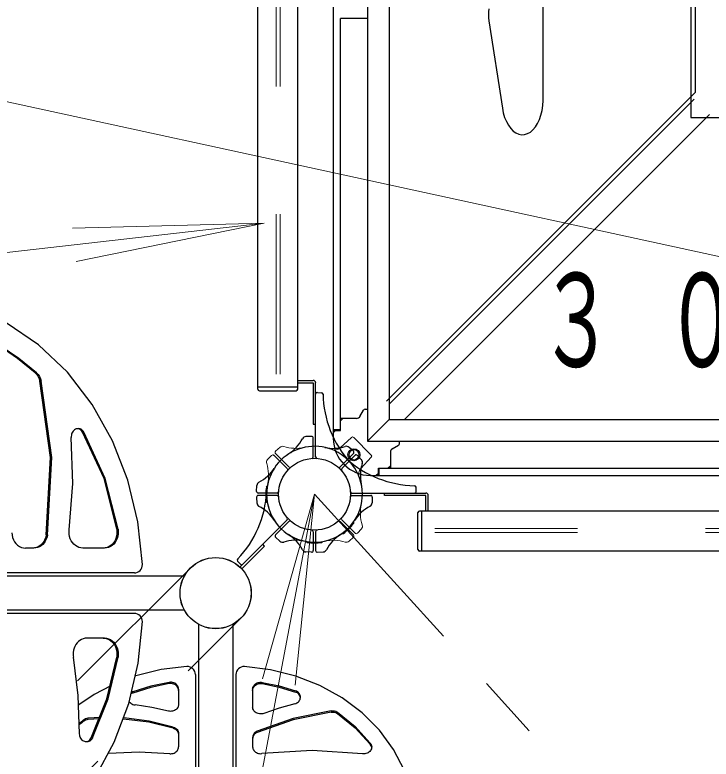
# Model space of a CAD drawing. Units: millimetres on the paper. Extents: x -385 to 0, y -594 to 267.
# Drawn here: x -252.86 to -241.96, y 123.23 to 134.88 of the extents above; entities that cross this region are included whole.
import ezdxf

# ---------------------------------------------------------------- set-up
doc = ezdxf.new("R2010")
doc.units = ezdxf.units.MM
doc.linetypes.add('USER1', pattern=[4.5, 2.5, -2])
doc.linetypes.add('USER2', pattern=[6, 3, -1, 1, -1])
doc.layers.add('LY_1', color=7, linetype='Continuous', lineweight=13)
doc.styles.add('ＭＳ ゴシック', font='')
doc.styles.get('ＭＳ ゴシック').set_extended_font_data('MS Gothic')

msp = doc.modelspace()

# ---------------------------------------------------------------- linework, layer by layer
at = {"layer": 'LY_1', "lineweight": 25}
for p, q in [((-247.875, 141.5), (-247.875, 128.25)), ((-247.338, 141.545), (-247.338, 128.205)), ((-246.998, 141.205), (-246.998, 128.545)), ((-249.056, 129.019), (-249.056, 140.731)), ((-248.431, 129.019), (-248.431, 140.731)), ((-242.276, 136.482), (-242.276, 133.267)), ((-244.589, 133.562), (-244.589, 136.187)), ((-242.208, 133.665), (-242.208, 136.085)), ((-247.762, 128.375), (-247.762, 134.819)), ((-247.338, 134.819), (-247.762, 134.819)), ((-245.438, 134.78), (-245.228, 133.417)), ((-242.208, 133.665), (-247.043, 128.829)), ((-242.226, 133.558), (-246.998, 128.785)), ((-241.986, 133.317), (-246.758, 128.545)), ((-242.276, 133.267), (-239.061, 133.267)), ((-248.431, 129.156), (-248.187, 129.156)), ((-249.056, 129.056), (-248.431, 129.056)), ((-248.431, 129.116), (-248.19, 129.116)), ((-248.19, 129.116), (-248.19, 128.469)), ((-248.15, 127.961), (-248.15, 129.119)), ((-249.031, 128.994), (-248.456, 128.994)), ((-248.123, 128.968), (-248.058, 128.964)), ((-247.456, 128.594), (-247.399, 128.692)), ((-247.377, 128.705), (-247.338, 128.705)), ((-247.51, 128.562), (-247.762, 128.562)), ((-247.762, 128.525), (-247.725, 128.562)), ((-248.19, 128.469), (-248.15, 128.469)), ((-246.998, 128.545), (-247.338, 128.205)), ((-246.998, 128.545), (-234.338, 128.545)), ((-247.875, 128.387), (-247.862, 128.375)), ((-247.875, 128.387), (-247.762, 128.387)), ((-247.875, 128.375), (-247.762, 128.375)), ((-247.875, 128.337), (-247.837, 128.375)), ((-247.775, 128.375), (-247.762, 128.387)), ((-248.213, 128.28), (-248.304, 128.277)), ((-248.187, 127.961), (-248.187, 128.255)), ((-247.338, 128.205), (-233.998, 128.205)), ((-246.838, 128.166), (-246.838, 128.205)), ((-247.56, 128.047), (-247.626, 128.109)), ((-246.95, 128.087), (-246.851, 128.144)), ((-247.767, 127.802), (-247.559, 128.011)), ((-247.741, 127.776), (-247.533, 127.984)), ((-247.497, 127.983), (-247.43, 127.912)), ((-246.981, 128.033), (-246.981, 127.781)), ((-247.168, 127.781), (-240.725, 127.781)), ((-247.168, 127.769), (-247.156, 127.781)), ((-247.168, 127.669), (-247.168, 127.781)), ((-247.156, 127.669), (-247.156, 127.781)), ((-247.018, 127.781), (-246.981, 127.819)), ((-247.293, 127.669), (-234.044, 127.669)), ((-247.206, 127.669), (-247.168, 127.706)), ((-247.156, 127.669), (-247.168, 127.681)), ((-249.074, 127.419), (-249.071, 127.51)), ((-248.754, 127.394), (-249.049, 127.394)), ((-248.908, 127.5), (-248.91, 127.5)), ((-247.583, 127.394), (-246.425, 127.394)), ((-247.075, 127.354), (-247.075, 127.394)), ((-246.575, 127.42), (-246.579, 127.485)), ((-249.074, 127.33), (-249.07, 127.232)), ((-248.754, 127.356), (-249.049, 127.356)), ((-247.583, 127.356), (-247.288, 127.356)), ((-247.263, 127.33), (-247.266, 127.239)), ((-246.427, 127.354), (-247.075, 127.354)), ((-246.427, 127.112), (-246.427, 127.354)), ((-246.387, 127.112), (-246.387, 127.356)), ((-248.908, 127.25), (-248.91, 127.25)), ((-246.55, 126.512), (-246.55, 127.087)), ((-234.812, 127.112), (-246.525, 127.112)), ((-246.487, 126.487), (-246.487, 127.112)), ((-248.596, 126.974), (-249.291, 126.279)), ((-248.569, 126.947), (-248.778, 126.739)), ((-247.557, 126.94), (-247.556, 126.939)), ((-248.777, 126.703), (-248.711, 126.641)), ((-248.187, 126.789), (-248.187, 126.494)), ((-248.15, 126.789), (-248.15, 126.494)), ((-247.734, 126.764), (-247.733, 126.762)), ((-248.978, 126.593), (-249.336, 126.236)), ((-248.95, 126.565), (-248.978, 126.593)), ((-248.293, 126.635), (-248.293, 126.633)), ((-248.043, 126.635), (-248.043, 126.633)), ((-252.56, 126.532), (-252.69, 126.532)), ((-251.455, 126.532), (-251.792, 126.532)), ((-249.307, 126.208), (-248.95, 126.565)), ((-248.213, 126.47), (-248.311, 126.473)), ((-248.124, 126.47), (-248.033, 126.473)), ((-234.812, 126.487), (-246.525, 126.487)), ((-249.327, 126.28), (-249.371, 126.329)), ((-250.987, 126.145), (-253.782, 126.145)), ((-250.204, 126.095), (-253.792, 126.095)), ((-250.204, 125.561), (-253.792, 125.561)), ((-250.987, 125.511), (-253.782, 125.511)), ((-249.982, 125.339), (-249.982, 122.617)), ((-249.448, 125.339), (-249.448, 122.617)), ((-251.455, 125.124), (-251.729, 125.124)), ((-250.032, 124.554), (-250.032, 122.627)), ((-249.398, 124.554), (-249.398, 122.627)), ((-250.295, 124.326), (-250.295, 124.087)), ((-249.136, 124.326), (-249.136, 124.046)), ((-250.295, 123.631), (-250.295, 123.424)), ((-249.136, 123.569), (-249.136, 123.424))]:
    msp.add_line(p, q, dxfattribs=at)
at = {"layer": 'LY_1', "linetype": 'USER1'}
for p, q in [((-248.768, 129.256), (-248.768, 140.494)), ((-248.706, 129.256), (-248.706, 140.494)), ((-235.05, 126.837), (-246.287, 126.837)), ((-235.05, 126.775), (-246.287, 126.775)), ((-250.109, 126.221), (-255.191, 121.139)), ((-253.328, 121.429), (-249.322, 125.435))]:
    msp.add_line(p, q, dxfattribs=at)
at = {"layer": 'LY_1'}
for p, q in [((-253.927, 133.723), (-233.348, 129.25)), ((-266.769, 129.577), (-248.957, 131.616)), ((-248.957, 131.616), (-251.956, 131.536)), ((-248.957, 131.616), (-251.897, 131.016)), ((-247.59, 128.264), (-247.767, 128.099)), ((-247.28, 127.989), (-247.555, 128.264)), ((-248.777, 128.047), (-248.705, 128.114)), ((-248.84, 127.983), (-248.907, 127.912)), ((-248.596, 127.776), (-248.804, 127.984)), ((-248.569, 127.802), (-248.778, 128.011)), ((-247.279, 127.954), (-247.444, 127.777)), ((-250.941, 112.772), (-248.168, 127.375)), ((-248.168, 127.375), (-248.983, 124.488)), ((-248.168, 127.375), (-248.469, 124.39)), ((-247.767, 126.947), (-247.559, 126.739)), ((-247.741, 126.974), (-247.533, 126.766)), ((-247.497, 126.766), (-247.435, 126.833)), ((-247.56, 126.703), (-247.626, 126.641))]:
    msp.add_line(p, q, dxfattribs=at)
at = {"layer": 'LY_1', "linetype": 'USER2'}
msp.add_line((-248.168, 127.375), (-181.893, 54.404), dxfattribs=at)
at = {"layer": 'LY_1', "lineweight": 25}
for points in [[(-245.228, 133.417), (-245.213, 133.342), (-245.192, 133.271), (-245.165, 133.206), (-245.133, 133.148), (-245.097, 133.098), (-245.058, 133.058), (-245.015, 133.028), (-244.971, 133.008), (-244.925, 133), (-244.879, 133.003), (-244.834, 133.017), (-244.79, 133.042), (-244.749, 133.078), (-244.711, 133.123), (-244.677, 133.177), (-244.648, 133.239), (-244.624, 133.308), (-244.606, 133.381), (-244.595, 133.458), (-244.589, 133.537), (-244.589, 133.55), (-244.589, 133.562)], [(-250.862, 126.274), (-250.931, 126.945), (-251.087, 127.597), (-251.327, 128.213), (-251.646, 128.78), (-252.036, 129.284), (-252.488, 129.713), (-252.991, 130.058), (-253.534, 130.31), (-254.104, 130.464), (-254.688, 130.516)], [(-252.54, 129.273), (-252.816, 129.5), (-253.109, 129.695)], [(-252.52, 129.273), (-252.796, 129.5), (-253.089, 129.695)], [(-252.54, 129.273), (-252.515, 129.247), (-252.494, 129.216), (-252.477, 129.181), (-252.465, 129.144)], [(-252.52, 129.273), (-252.495, 129.247), (-252.474, 129.216), (-252.457, 129.181), (-252.445, 129.144)], [(-252.367, 126.739), (-252.3, 127.948), (-252.465, 129.144)], [(-252.347, 126.739), (-252.28, 127.948), (-252.445, 129.144)], [(-251.777, 128.346), (-251.786, 128.36), (-251.797, 128.372), (-251.809, 128.383), (-251.822, 128.391), (-251.836, 128.397), (-251.851, 128.4), (-251.866, 128.402), (-251.881, 128.401), (-251.896, 128.397), (-251.91, 128.391), (-251.924, 128.383), (-251.936, 128.373), (-251.947, 128.361), (-251.956, 128.347), (-251.964, 128.332), (-251.969, 128.316), (-251.973, 128.299), (-251.975, 128.281), (-251.975, 128.273), (-251.974, 128.264)], [(-251.797, 128.346), (-251.807, 128.361), (-251.818, 128.374), (-251.831, 128.384), (-251.846, 128.392), (-251.861, 128.398), (-251.877, 128.401)], [(-251.262, 126.828), (-251.462, 127.619), (-251.797, 128.346)], [(-251.242, 126.828), (-251.442, 127.619), (-251.777, 128.346)], [(-252.006, 126.82), (-251.951, 127.541), (-251.974, 128.264)], [(-251.792, 126.532), (-251.823, 126.535), (-251.854, 126.543), (-251.883, 126.555), (-251.91, 126.572), (-251.935, 126.594), (-251.956, 126.619), (-251.975, 126.648), (-251.99, 126.68), (-252, 126.713), (-252.007, 126.748), (-252.009, 126.784), (-252.006, 126.82)], [(-251.262, 126.828), (-251.259, 126.791), (-251.26, 126.755), (-251.265, 126.719), (-251.276, 126.685), (-251.29, 126.652), (-251.309, 126.622), (-251.33, 126.596), (-251.355, 126.574), (-251.383, 126.556), (-251.413, 126.543), (-251.443, 126.535), (-251.475, 126.532)], [(-251.242, 126.828), (-251.239, 126.791), (-251.24, 126.755), (-251.245, 126.719), (-251.256, 126.685), (-251.27, 126.652), (-251.289, 126.622), (-251.31, 126.596), (-251.335, 126.574), (-251.363, 126.556), (-251.393, 126.543), (-251.423, 126.535), (-251.455, 126.532)], [(-252.906, 126.771), (-252.902, 126.733), (-252.893, 126.696), (-252.88, 126.662), (-252.862, 126.63), (-252.84, 126.602), (-252.814, 126.577), (-252.786, 126.558), (-252.755, 126.544), (-252.723, 126.535), (-252.69, 126.532)], [(-252.367, 126.739), (-252.374, 126.705), (-252.386, 126.673), (-252.401, 126.642), (-252.419, 126.615), (-252.441, 126.591), (-252.466, 126.57), (-252.492, 126.554), (-252.521, 126.542), (-252.55, 126.535), (-252.58, 126.532)], [(-252.347, 126.739), (-252.354, 126.705), (-252.366, 126.673), (-252.381, 126.642), (-252.399, 126.615), (-252.421, 126.591), (-252.446, 126.57), (-252.472, 126.554), (-252.501, 126.542), (-252.53, 126.535), (-252.56, 126.532)], [(-257.545, 122.62), (-257.138, 122.164), (-256.676, 121.784), (-256.171, 121.486), (-255.633, 121.277), (-255.074, 121.163), (-254.507, 121.145), (-253.944, 121.225), (-253.397, 121.399), (-252.879, 121.665), (-252.4, 122.016), (-251.972, 122.446), (-251.603, 122.943), (-251.302, 123.498), (-251.075, 124.099), (-250.927, 124.731), (-250.862, 125.382)], [(-251.729, 125.124), (-251.758, 125.121), (-251.786, 125.115), (-251.813, 125.104), (-251.839, 125.089), (-251.862, 125.071), (-251.884, 125.048), (-251.902, 125.023), (-251.918, 124.995), (-251.93, 124.965), (-251.939, 124.934), (-251.944, 124.901), (-251.945, 124.868), (-251.944, 124.846), (-251.941, 124.825)], [(-251.475, 125.124), (-251.443, 125.121), (-251.413, 125.113), (-251.383, 125.1), (-251.355, 125.082), (-251.33, 125.06), (-251.309, 125.034), (-251.29, 125.004), (-251.276, 124.972), (-251.265, 124.937), (-251.26, 124.901), (-251.259, 124.865), (-251.262, 124.828)], [(-251.455, 125.124), (-251.423, 125.121), (-251.393, 125.113), (-251.363, 125.1), (-251.335, 125.082), (-251.31, 125.06), (-251.289, 125.034), (-251.27, 125.004), (-251.256, 124.972), (-251.245, 124.937), (-251.24, 124.901), (-251.239, 124.865), (-251.242, 124.828)], [(-251.844, 123.626), (-251.865, 124.228), (-251.941, 124.825)], [(-251.661, 123.563), (-251.416, 124.176), (-251.262, 124.828)], [(-251.641, 123.563), (-251.396, 124.176), (-251.242, 124.828)], [(-250.164, 124.679), (-250.57, 124.631), (-250.964, 124.533)], [(-247.479, 120.415), (-247.201, 120.68), (-246.97, 120.977), (-246.79, 121.299), (-246.666, 121.641), (-246.601, 121.995), (-246.595, 122.353), (-246.649, 122.709), (-246.762, 123.053), (-246.931, 123.38), (-247.152, 123.683), (-247.422, 123.954), (-247.734, 124.189), (-248.082, 124.383), (-248.459, 124.531), (-248.857, 124.63), (-249.267, 124.679)], [(-251.357, 124.379), (-251.615, 124.24), (-251.855, 124.079)], [(-250.442, 124.432), (-250.73, 124.373), (-251.009, 124.285)], [(-250.442, 124.412), (-250.73, 124.353), (-251.009, 124.265)], [(-250.295, 124.326), (-250.296, 124.341), (-250.3, 124.357), (-250.306, 124.371), (-250.315, 124.385), (-250.326, 124.398), (-250.339, 124.409), (-250.354, 124.418), (-250.37, 124.425), (-250.388, 124.43), (-250.405, 124.433), (-250.424, 124.434), (-250.442, 124.432)], [(-250.295, 124.306), (-250.296, 124.321), (-250.3, 124.337), (-250.306, 124.351), (-250.315, 124.365), (-250.326, 124.378), (-250.339, 124.389), (-250.354, 124.398), (-250.37, 124.405), (-250.388, 124.41), (-250.405, 124.413), (-250.424, 124.414), (-250.442, 124.412)], [(-249.136, 124.326), (-249.135, 124.339), (-249.132, 124.353), (-249.127, 124.366), (-249.12, 124.378), (-249.112, 124.389), (-249.102, 124.4), (-249.09, 124.409), (-249.078, 124.417), (-249.064, 124.424), (-249.049, 124.429), (-249.034, 124.432), (-249.018, 124.434), (-249.004, 124.434), (-248.989, 124.432)], [(-249.136, 124.306), (-249.135, 124.319), (-249.132, 124.333), (-249.127, 124.346), (-249.12, 124.358), (-249.112, 124.369), (-249.102, 124.38), (-249.09, 124.389), (-249.078, 124.397), (-249.064, 124.404), (-249.049, 124.409), (-249.034, 124.412), (-249.018, 124.414), (-249.004, 124.414), (-248.989, 124.412)], [(-248.989, 124.432), (-248.723, 124.378), (-248.466, 124.301)], [(-248.989, 124.412), (-248.723, 124.358), (-248.466, 124.281)], [(-251.009, 124.265), (-251.02, 124.261), (-251.03, 124.255)], [(-251.009, 124.285), (-251.016, 124.282), (-251.024, 124.278)], [(-248.478, 124.097), (-248.462, 124.102), (-248.446, 124.109), (-248.433, 124.118), (-248.42, 124.128), (-248.41, 124.14), (-248.401, 124.152), (-248.394, 124.166), (-248.39, 124.181), (-248.388, 124.195), (-248.388, 124.21), (-248.391, 124.225), (-248.396, 124.239), (-248.403, 124.253), (-248.412, 124.265), (-248.423, 124.276), (-248.436, 124.286), (-248.45, 124.295), (-248.466, 124.301)], [(-248.388, 124.191), (-248.391, 124.205), (-248.396, 124.219), (-248.403, 124.233), (-248.412, 124.245), (-248.423, 124.257), (-248.436, 124.266), (-248.45, 124.275), (-248.466, 124.281)], [(-251.066, 124.129), (-251.055, 124.116), (-251.042, 124.104), (-251.027, 124.095), (-251.011, 124.087), (-250.993, 124.082), (-250.975, 124.078)], [(-250.455, 123.983), (-250.713, 124.04), (-250.975, 124.078)], [(-250.295, 124.087), (-250.296, 124.072), (-250.299, 124.058), (-250.304, 124.045), (-250.312, 124.032), (-250.321, 124.02), (-250.332, 124.009), (-250.345, 124), (-250.359, 123.992), (-250.374, 123.986), (-250.39, 123.982), (-250.406, 123.979), (-250.423, 123.978), (-250.439, 123.98), (-250.455, 123.983)], [(-248.962, 123.946), (-248.978, 123.941), (-248.996, 123.938), (-249.013, 123.938), (-249.031, 123.939), (-249.048, 123.943), (-249.064, 123.948), (-249.08, 123.956), (-249.094, 123.965), (-249.106, 123.976), (-249.117, 123.988), (-249.125, 124.001), (-249.131, 124.016), (-249.135, 124.031), (-249.136, 124.046)], [(-248.478, 124.097), (-248.722, 124.028), (-248.962, 123.946)], [(-247.905, 123.987), (-248.5, 123.865), (-249.066, 123.666)], [(-247.905, 123.967), (-248.5, 123.845), (-249.066, 123.646)], [(-247.905, 123.987), (-247.887, 123.988), (-247.87, 123.987), (-247.853, 123.984), (-247.836, 123.979), (-247.821, 123.972), (-247.807, 123.964)], [(-247.905, 123.967), (-247.887, 123.968), (-247.87, 123.967), (-247.853, 123.964), (-247.836, 123.959), (-247.821, 123.952), (-247.807, 123.944)], [(-247.807, 123.964), (-247.53, 123.739), (-247.295, 123.483)], [(-247.807, 123.944), (-247.53, 123.719), (-247.295, 123.463)], [(-251.786, 123.84), (-251.815, 123.816), (-251.844, 123.79)], [(-251.786, 123.82), (-251.815, 123.796), (-251.844, 123.771)], [(-251.713, 123.87), (-251.733, 123.866), (-251.752, 123.86), (-251.77, 123.851), (-251.786, 123.84)], [(-251.713, 123.85), (-251.733, 123.846), (-251.752, 123.84), (-251.77, 123.831), (-251.786, 123.82)], [(-251.52, 123.882), (-251.617, 123.877), (-251.713, 123.87)], [(-251.528, 123.862), (-251.621, 123.857), (-251.713, 123.85)], [(-250.378, 123.713), (-250.761, 123.807), (-251.155, 123.857)], [(-250.378, 123.733), (-250.758, 123.827), (-251.148, 123.876)], [(-250.378, 123.733), (-250.36, 123.726), (-250.344, 123.717), (-250.33, 123.706), (-250.317, 123.693), (-250.308, 123.679), (-250.301, 123.664), (-250.296, 123.648), (-250.295, 123.631)], [(-250.378, 123.713), (-250.36, 123.706), (-250.344, 123.697), (-250.33, 123.686), (-250.317, 123.673), (-250.308, 123.659), (-250.301, 123.644), (-250.296, 123.628), (-250.295, 123.611)], [(-249.066, 123.666), (-249.079, 123.66), (-249.09, 123.653), (-249.1, 123.645), (-249.11, 123.636), (-249.118, 123.626), (-249.124, 123.615), (-249.129, 123.604), (-249.133, 123.592), (-249.135, 123.581), (-249.136, 123.569)], [(-251.641, 123.563), (-251.65, 123.548), (-251.661, 123.534), (-251.673, 123.523), (-251.686, 123.513), (-251.701, 123.506), (-251.716, 123.502), (-251.732, 123.5), (-251.748, 123.501), (-251.763, 123.504), (-251.778, 123.51), (-251.792, 123.519), (-251.805, 123.529), (-251.817, 123.542), (-251.826, 123.557), (-251.834, 123.573), (-251.839, 123.59), (-251.843, 123.608), (-251.844, 123.626)], [(-251.745, 123.5), (-251.728, 123.504), (-251.712, 123.51), (-251.697, 123.52), (-251.683, 123.532), (-251.671, 123.547), (-251.661, 123.563)], [(-249.066, 123.646), (-249.079, 123.64), (-249.09, 123.633), (-249.1, 123.625), (-249.11, 123.616), (-249.118, 123.606), (-249.124, 123.595), (-249.129, 123.584), (-249.133, 123.572), (-249.135, 123.561), (-249.136, 123.549)], [(-247.295, 123.483), (-247.286, 123.469), (-247.279, 123.455), (-247.275, 123.439), (-247.273, 123.424), (-247.274, 123.408), (-247.278, 123.393), (-247.284, 123.378), (-247.292, 123.364), (-247.303, 123.352), (-247.316, 123.34), (-247.33, 123.331), (-247.346, 123.323), (-247.363, 123.318), (-247.381, 123.315), (-247.399, 123.314), (-247.417, 123.315)], [(-247.273, 123.412), (-247.28, 123.438), (-247.295, 123.463)], [(-250.434, 123.316), (-250.912, 123.34), (-251.39, 123.317)], [(-250.434, 123.316), (-250.416, 123.315), (-250.399, 123.317), (-250.382, 123.32), (-250.366, 123.326), (-250.35, 123.334), (-250.336, 123.343), (-250.324, 123.354), (-250.314, 123.366), (-250.306, 123.379), (-250.3, 123.394), (-250.296, 123.408), (-250.295, 123.424)], [(-249.136, 123.424), (-249.135, 123.408), (-249.131, 123.393), (-249.125, 123.379), (-249.116, 123.365), (-249.105, 123.353), (-249.093, 123.342), (-249.078, 123.333), (-249.062, 123.325), (-249.046, 123.32), (-249.028, 123.317), (-249.01, 123.316), (-248.993, 123.317)], [(-247.417, 123.315), (-248.205, 123.367), (-248.993, 123.317)]]:
    msp.add_lwpolyline(points, dxfattribs=at)
for centre, radius in [((-247.55, 127.994), 0.0938), ((-248.168, 127.375), 0.562), ((-249.715, 125.828), 0.557), ((-249.715, 125.828), 0.556)]:
    msp.add_circle(centre, radius, dxfattribs=at)
at = {"layer": 'LY_1'}
msp.add_circle((-247.55, 127.994), 0.075, dxfattribs=at)
at = {"layer": 'LY_1', "lineweight": 25}
for centre, radius, start, end in [((-244.82, 134.875), 0.625, 171.2291, 188.7709), ((-248.187, 129.119), 0.0375, 0, 90), ((-249.031, 129.019), 0.025, 180, 270), ((-248.456, 129.019), 0.025, 270, 0), ((-248.125, 128.943), 0.025, 87, 180), ((-248.059, 128.939), 0.025, 1.0841, 87), ((-246.41, 128.971), 1.625, 181.0841, 222.2172), ((-247.377, 128.68), 0.025, 90, 150), ((-247.51, 128.625), 0.0625, 270, 330), ((-248.912, 128.532), 0.625, 302.7272, 332.5412), ((-248.302, 128.215), 0.0625, 92, 152.5412), ((-248.212, 128.255), 0.025, 0, 92), ((-247.293, 128.25), 0.581, 180, 270), ((-248.168, 127.375), 0.75, 47.7828, 180), ((-247.876, 128.718), 0.625, 257.7272, 287.5412), ((-247.669, 128.063), 0.0625, 47, 107.5412), ((-246.918, 128.033), 0.0625, 120, 180), ((-246.863, 128.166), 0.025, 300, 0), ((-247.577, 128.028), 0.025, 315, 47), ((-247.515, 127.966), 0.025, 43, 135), ((-248.168, 127.375), 0.75, 180, 42.2172), ((-248.212, 127.961), 0.025, 274.2707, 0), ((-248.125, 127.961), 0.025, 180, 265.7293), ((-246.573, 129.134), 1.625, 227.7828, 268.9158), ((-246.825, 127.667), 0.625, 162.4588, 192.2728), ((-247.48, 127.874), 0.0625, 342.4588, 43), ((-249.325, 128.118), 0.625, 297.4588, 327.2728), ((-247.785, 127.82), 0.025, 229.2707, 315), ((-247.723, 127.758), 0.025, 135, 220.7293), ((-249.008, 127.508), 0.0625, 117.4588, 178), ((-246.604, 127.484), 0.025, 3, 88.9159), ((-250.541, 127.49), 1.625, 316.0842, 357.2172), ((-249.049, 127.419), 0.025, 178, 270), ((-248.168, 127.375), 0.762, 171.3731, 180), ((-248.91, 127.487), 0.0125, 90, 171.3731), ((-248.754, 127.419), 0.025, 270, 355.7293), ((-247.583, 127.419), 0.025, 184.2707, 270), ((-246.6, 127.419), 0.025, 270, 3), ((-246.425, 127.356), 0.0375, 0, 90), ((-249.049, 127.331), 0.025, 90, 182), ((-248.168, 127.375), 0.762, 180, 188.6269), ((-248.754, 127.331), 0.025, 4.2707, 90), ((-247.583, 127.331), 0.025, 90, 175.7293), ((-247.288, 127.331), 0.025, 358, 90), ((-249.008, 127.242), 0.0625, 182, 242.5412), ((-249.325, 126.631), 0.625, 32.7272, 62.5412), ((-248.91, 127.262), 0.0125, 188.6269, 270), ((-247.012, 126.631), 0.625, 117.4588, 147.2728), ((-247.329, 127.242), 0.0625, 297.4588, 358), ((-246.525, 127.087), 0.025, 90, 180), ((-248.614, 126.992), 0.025, 315, 40.7293), ((-248.552, 126.93), 0.025, 49.2707, 135), ((-248.168, 127.375), 0.762, 315, 323.6269), ((-247.565, 126.93), 0.0125, 323.6269, 45), ((-248.212, 126.789), 0.025, 0, 85.7293), ((-248.125, 126.789), 0.025, 94.2707, 180), ((-248.168, 127.375), 0.762, 306.3731, 315), ((-248.76, 126.721), 0.025, 135, 227), ((-248.912, 126.218), 0.625, 27.4588, 57.2728), ((-247.425, 126.218), 0.625, 122.7272, 152.5412), ((-247.724, 126.771), 0.0125, 225, 306.3731), ((-248.668, 126.687), 0.0625, 227, 287.5412), ((-248.461, 126.031), 0.625, 77.7272, 107.5412), ((-248.281, 126.633), 0.0125, 180, 261.3731), ((-248.168, 127.375), 0.762, 261.3731, 270), ((-248.168, 127.375), 0.762, 270, 278.6269), ((-248.056, 126.633), 0.0125, 278.6269, 0), ((-248.302, 126.535), 0.0625, 207.4588, 268), ((-248.212, 126.494), 0.025, 268, 0), ((-248.125, 126.494), 0.025, 180, 272), ((-248.035, 126.535), 0.0625, 272, 332.5412), ((-246.525, 126.512), 0.025, 180, 270), ((-249.352, 126.346), 0.025, 136.0841, 222), ((-250.987, 126.27), 0.125, 270, 2.0144), ((-249.308, 126.297), 0.025, 222, 315), ((-250.987, 125.386), 0.125, 357.9856, 90), ((-250.157, 124.554), 0.125, 0, 93.161), ((-249.273, 124.554), 0.125, 86.839, 180)]:
    msp.add_arc(centre, radius, start, end, dxfattribs=at)
at = {"layer": 'LY_1'}
for centre, radius, start, end in [((-247.572, 128.246), 0.025, 45, 133), ((-248.668, 128.063), 0.0625, 72.4588, 133), ((-248.461, 128.718), 0.625, 252.4588, 282.2728), ((-247.852, 128.191), 0.125, 248.7906, 313), ((-248.822, 127.966), 0.025, 45, 137), ((-248.76, 128.028), 0.025, 133, 225), ((-247.297, 127.971), 0.025, 317, 45), ((-248.857, 127.874), 0.0625, 137, 197.5412), ((-249.512, 127.667), 0.625, 347.7272, 17.5412), ((-248.614, 127.758), 0.025, 319.2707, 45), ((-248.552, 127.82), 0.025, 225, 310.7293), ((-247.353, 127.691), 0.125, 137, 201.2094), ((-248.168, 127.375), 0.75, 167.7272, 225), ((-246.825, 127.083), 0.625, 167.7272, 197.5412), ((-247.785, 126.93), 0.025, 45, 130.7293), ((-247.723, 126.992), 0.025, 139.2707, 225), ((-247.48, 126.875), 0.0625, 317, 17.5412), ((-247.577, 126.721), 0.025, 313, 45), ((-247.515, 126.783), 0.025, 225, 317), ((-247.876, 126.031), 0.625, 72.4588, 102.2728), ((-247.669, 126.687), 0.0625, 252.4588, 313)]:
    msp.add_arc(centre, radius, start, end, dxfattribs=at)

# ---------------------------------------------------------------- texts
at = {"layer": 'LY_1', "insert": (-244.668, 130.091), "char_height": 1.466, "attachment_point": 4, "style": 'ＭＳ ゴシック'}
msp.add_mtext('\\T1.64;\\W0.6;３０００', dxfattribs=at)

doc.saveas('drawing.dxf')
